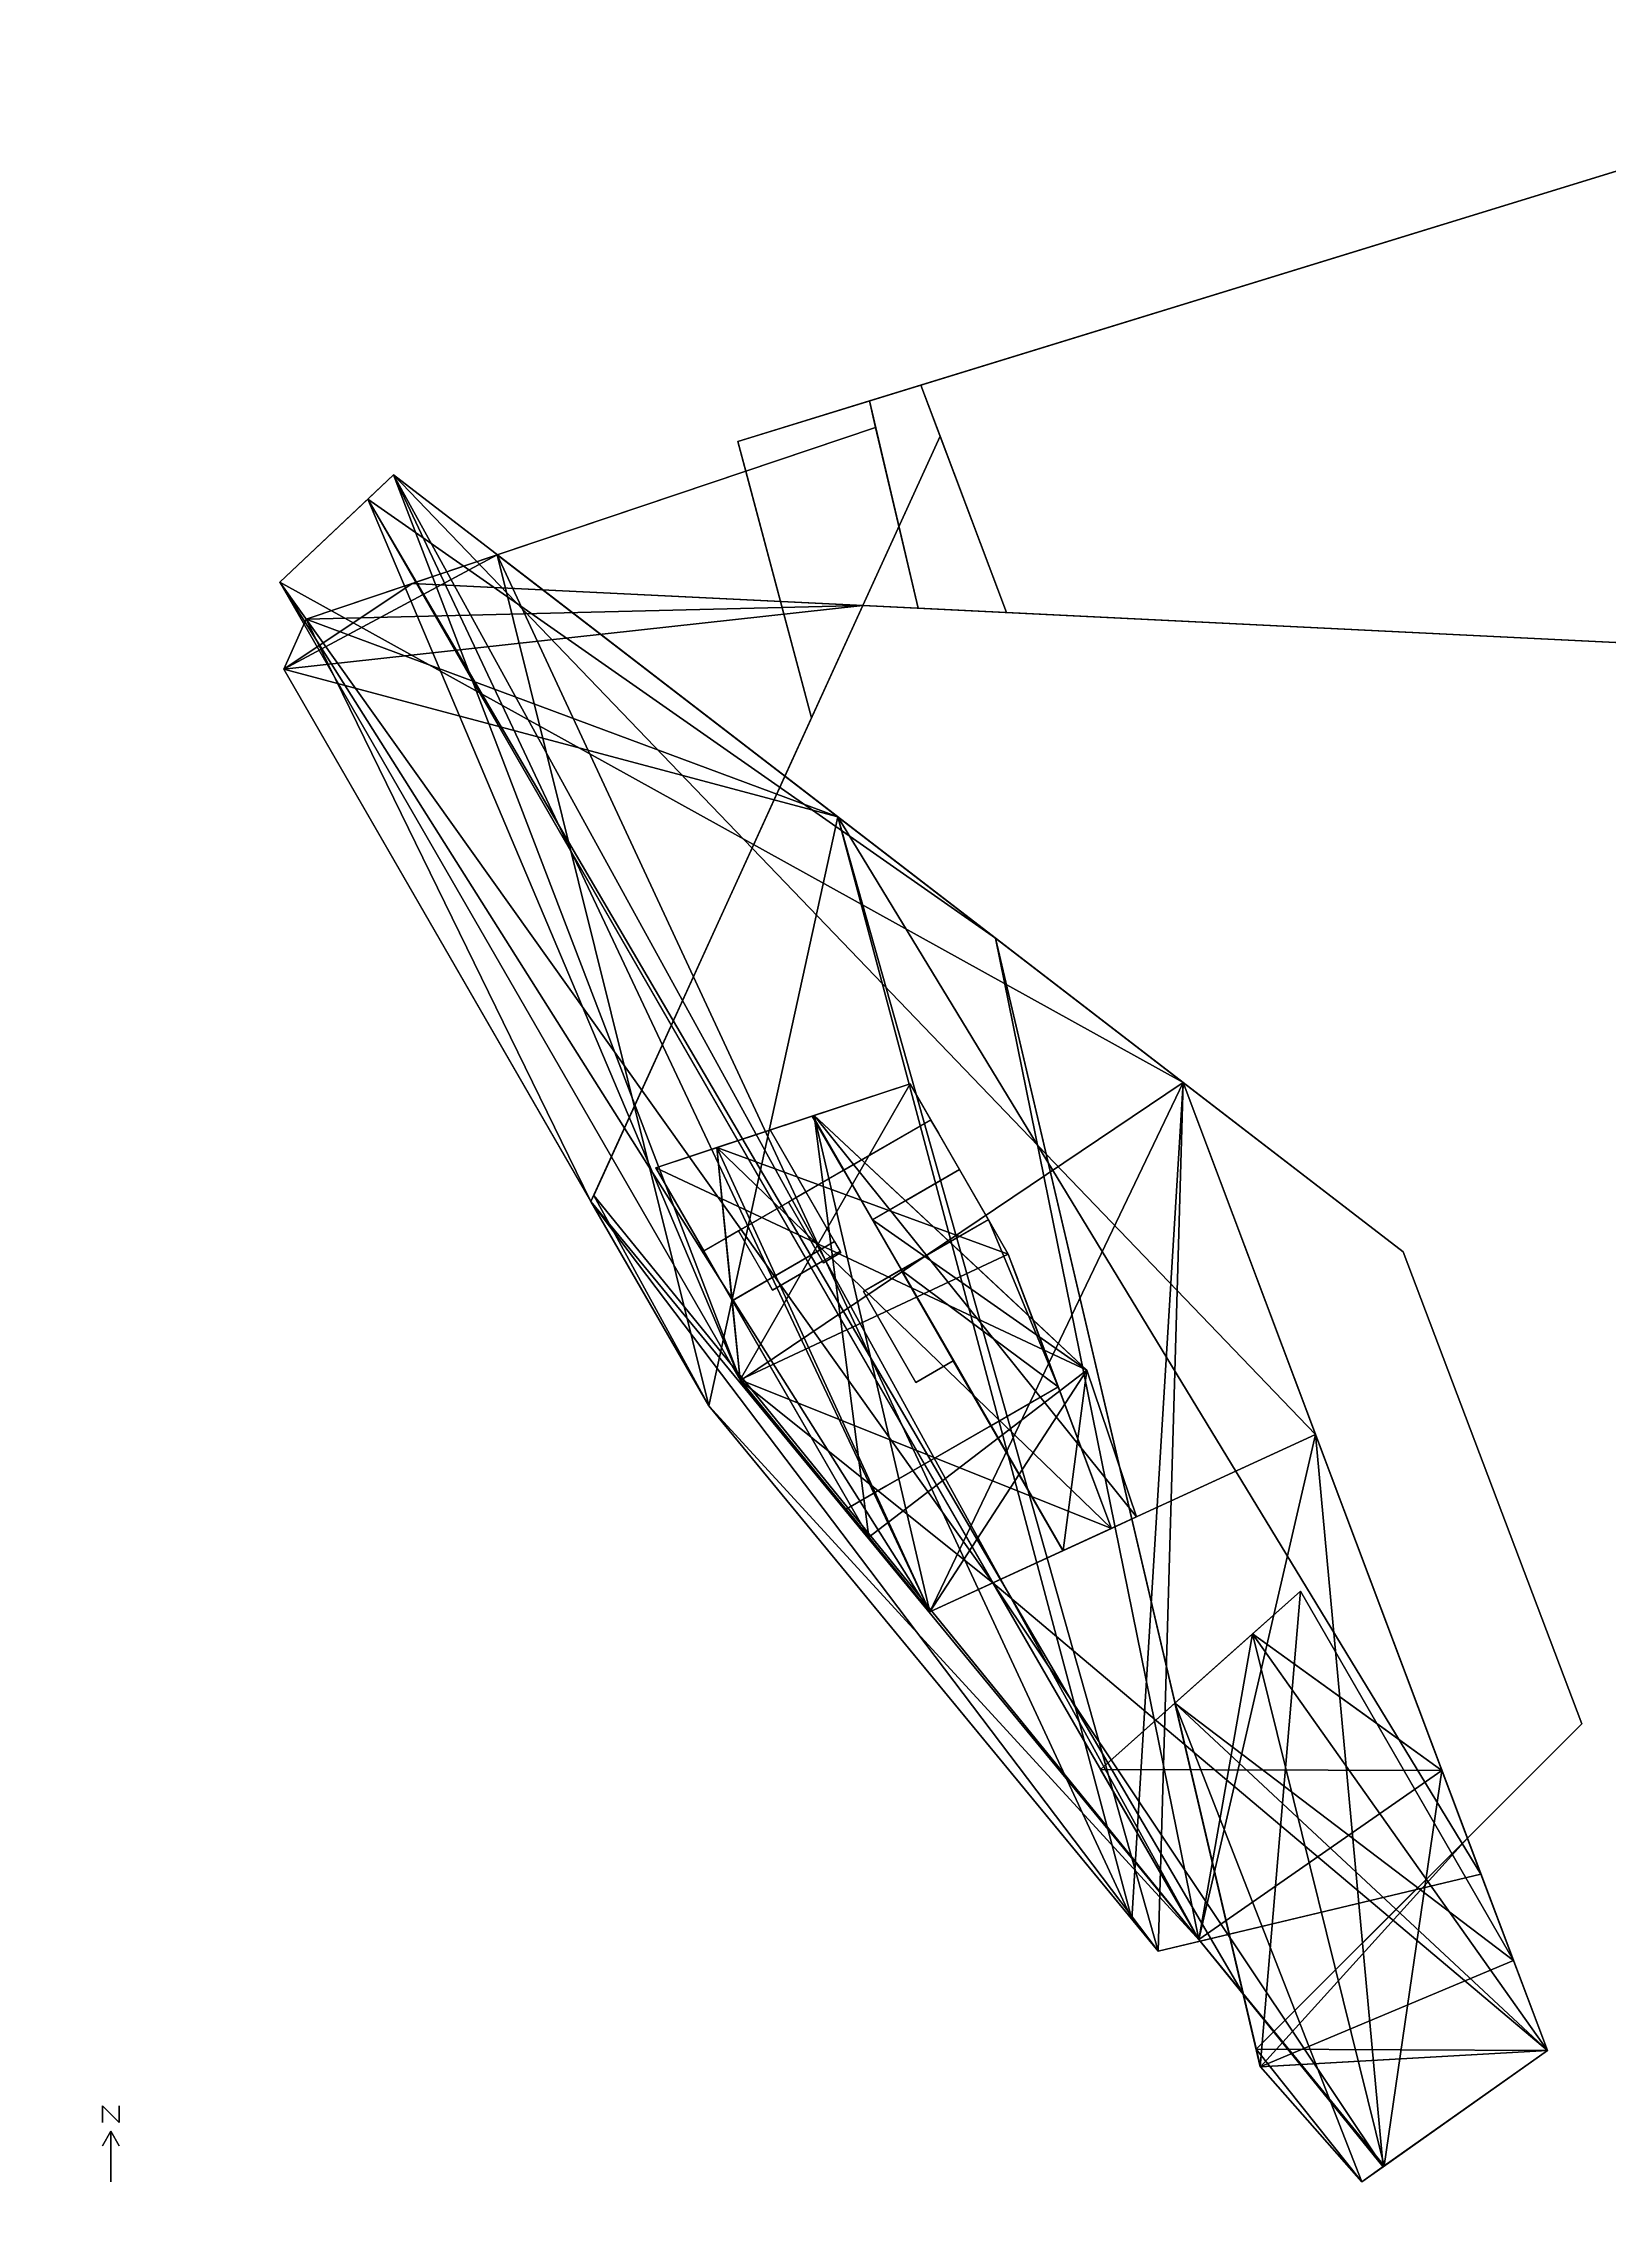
# Model space of a CAD drawing. Header units: metres. Extents: x -44 to 115, y -57 to 71.
# Drawn here: x -44.2 to 48.4, y -56.5 to 71 of the extents above; entities that cross this region are included whole.
import ezdxf

# ---------------------------------------------------------------- set-up
doc = ezdxf.new("R2010")
doc.units = ezdxf.units.M

msp = doc.modelspace()

# ---------------------------------------------------------------- linework, layer by layer
at = {"layer": '1', "color": 3}
for points in [[(-40.67107, -50.89264, 0.1), (-40.67107, -50.89264), (-40.67107, -51.89264), (-40.67107, -51.89264, 0.1)], [(-40.67107, -50.89264, 0.1), (-40.67107, -50.89264), (-39.67107, -51.89264), (-39.67107, -51.89264, 0.1)], [(-39.67107, -50.89264, 0.1), (-39.67107, -50.89264), (-39.67107, -51.89264), (-39.67107, -51.89264, 0.1)], [(-40.17107, -52.39264, 0.1), (-40.17107, -52.39264), (-40.67107, -53.25867), (-40.67107, -53.25867, 0.1)], [(-40.17107, -52.39264, 0.1), (-40.17107, -52.39264), (-40.17107, -55.39264), (-40.17107, -55.39264, 0.1)], [(-40.17107, -52.39264, 0.1), (-40.17107, -52.39264), (-39.67107, -53.25867), (-39.67107, -53.25867, 0.1)]]:
    msp.add_3dface(points, dxfattribs=at)
at = {"layer": 'Building Shading', "color": 195}
for points in [[(73.42321, 71.01144, 4.5), (73.42321, 71.01144), (-3.10577, 47.47261), (-3.10577, 47.47261, 4.5)], [(-3.10577, 47.47261, 4.5), (-3.10577, 47.47261), (73.42321, 71.01144), (73.42321, 71.01144, 4.5)], [(73.42321, 71.01144), (95.16968, 33.31055), (12.77441, 37.35193), (7.715, 50.80087)], [(7.715, 50.80087), (12.77441, 37.35193), (95.16968, 33.31055), (73.42321, 71.01144)], [(4.67021, 49.86435, 4.5), (7.54696, 37.60833, 4.5), (69.62739, 34.56337, 4.5), (55.73752, 65.57166, 4.5)], [(55.73752, 65.57166, 4.5), (69.62739, 34.56337, 4.5), (7.54696, 37.60833, 4.5), (4.67021, 49.86435, 4.5)], [(7.715, 50.80087), (8.84983, 47.78424), (1.25178, 31.13211), (-3.10577, 47.47261)], [(-3.10577, 47.47261), (1.25178, 31.13211), (8.84983, 47.78424), (7.715, 50.80087)], [(-3.10577, 47.47261, 4.5), (-2.63533, 45.70849, 4.5), (5.03967, 48.29029, 4.5), (4.67021, 49.86435, 4.5)], [(4.67021, 49.86435, 4.5), (5.03967, 48.29029, 4.5), (-2.63533, 45.70849, 4.5), (-3.10577, 47.47261, 4.5)], [(5.03967, 48.29029, 4.5), (-22.35498, 39.07498, 4.5), (7.54696, 37.60833, 4.5)], [(7.54696, 37.60833, 4.5), (-22.35498, 39.07498, 4.5), (5.03967, 48.29029, 4.5)], [(-3.10577, 47.47261, 4.5), (-3.10577, 47.47261), (-2.63533, 45.70849), (-2.63533, 45.70849, 4.5)], [(-2.63533, 45.70849, 4.5), (-2.63533, 45.70849), (-3.10577, 47.47261), (-3.10577, 47.47261, 4.5)], [(8.84983, 47.78424), (12.77441, 37.35193), (4.27987, 37.76858)], [(4.27987, 37.76858), (12.77441, 37.35193), (8.84983, 47.78424)], [(23.2209, 9.58305, 4.5), (-30.17107, 39.16147, 4.5), (-23.4703, 45.49339, 4.5)], [(-23.4703, 45.49339, 4.5), (-30.17107, 39.16147, 4.5), (-2.95102, -8.02877, 4.5)], [(-23.4703, 45.49339, 9), (-23.4703, 45.49339, 4.5), (-30.17107, 39.16147, 4.5), (-30.17107, 39.16147, 9)], [(-30.17107, 39.16147, 9), (-30.17107, 39.16147, 4.5), (-23.4703, 45.49339, 4.5), (-23.4703, 45.49339, 9)], [(-2.63533, 45.70849, 4.5), (-2.63533, 45.70849), (-28.62567, 36.96558), (-28.62567, 36.96558, 4.5)], [(-28.62567, 36.96558, 4.5), (-28.62567, 36.96558), (-2.63533, 45.70849), (-2.63533, 45.70849, 4.5)], [(24.13496, -41.07391, 9), (-23.4703, 45.49339, 9), (-24.977, 44.06963, 9)], [(-24.977, 44.06963, 9), (-23.4703, 45.49339, 9), (12.12135, 18.11975, 9)], [(-23.4703, 45.49339, 4.5), (-2.95102, -8.02877, 4.5), (8.25023, -21.69534, 4.5)], [(-23.4703, 45.49339, 4.5), (8.25023, -21.69534, 4.5), (31.04778, -11.22236, 4.5)], [(-23.4703, 45.49339, 4.5), (31.04778, -11.22236, 4.5), (23.2209, 9.58305, 4.5)], [(24.13496, -41.07391, 9), (12.12135, 18.11975, 9), (-23.4703, 45.49339, 9)], [(36.23039, -0.42259, 9), (36.23039, -0.42259, 4.5), (-23.4703, 45.49339, 4.5), (-23.4703, 45.49339, 9)], [(-23.4703, 45.49339, 9), (-23.4703, 45.49339, 4.5), (36.23039, -0.42259, 4.5), (36.23039, -0.42259, 9)], [(-2.63533, 45.70849), (1.25178, 31.13211), (-0.31964, 27.68815), (-17.32499, 40.76702)], [(-17.32499, 40.76702), (-0.31964, 27.68815), (1.25178, 31.13211), (-2.63533, 45.70849)], [(-2.95102, -8.02877, 9), (-24.977, 44.06963, 9), (-30.17107, 39.16147, 9)], [(-30.17107, 39.16147, 9), (-24.977, 44.06963, 9), (11.97116, -19.98598, 9)], [(-2.95102, -8.02877, 9), (11.97116, -19.98598, 9), (-24.977, 44.06963, 9)], [(-24.977, 44.06963, 9), (12.12135, 18.11975, 9), (26.77872, -44.32602, 9)], [(-24.977, 44.06963, 9), (26.77872, -44.32602, 9), (24.13496, -41.07391, 9)], [(-17.32499, 40.76702), (-28.62567, 36.96558), (-29.95246, 34.01049)], [(-17.32499, 40.76702), (-29.95246, 34.01049), (-4.82175, -9.5331)], [(2.8126, 25.27913), (-28.62567, 36.96558), (-17.32499, 40.76702)], [(-17.32499, 40.76702), (-4.82175, -9.5331), (20.18611, -39.87023)], [(-17.32499, 40.76702), (20.18611, -39.87023), (2.8126, 25.27913)], [(23.2209, 9.58305, 4.5), (-2.95102, -8.02877, 4.5), (-30.17107, 39.16147, 4.5)], [(-30.17107, 39.16147, 9), (11.97116, -19.98598, 9), (8.25023, -21.69534, 9)], [(-30.17107, 39.16147, 9), (8.25023, -21.69534, 9), (-2.95102, -8.02877, 9)], [(-30.17107, 39.16147, 9), (-30.17107, 39.16147, 4.5), (-2.95102, -8.02877, 4.5), (-2.95102, -8.02877, 9)], [(-2.95102, -8.02877, 9), (-2.95102, -8.02877, 4.5), (-30.17107, 39.16147, 4.5), (-30.17107, 39.16147, 9)], [(-29.95246, 34.01049, 4.5), (4.27987, 37.76858, 4.5), (-22.35498, 39.07498, 4.5)], [(-29.95246, 34.01049, 4.5), (-22.35498, 39.07498, 4.5), (-28.62567, 36.96558, 4.5)], [(-28.62567, 36.96558, 4.5), (-22.35498, 39.07498, 4.5), (4.27987, 37.76858, 4.5)], [(-29.95246, 34.01049, 4.5), (-11.79221, 2.54451, 4.5), (4.27987, 37.76858, 4.5)], [(-28.62567, 36.96558, 4.5), (4.27987, 37.76858, 4.5), (-11.79221, 2.54451, 4.5)], [(-0.31964, 27.68815, 4.5), (-0.31964, 27.68815), (4.27987, 37.76858), (4.27987, 37.76858, 4.5)], [(4.27987, 37.76858, 4.5), (4.27987, 37.76858), (-0.31964, 27.68815), (-0.31964, 27.68815, 4.5)], [(4.27987, 37.76858, 4.5), (4.27987, 37.76858), (69.62739, 34.56337), (69.62739, 34.56337, 4.5)], [(69.62739, 34.56337, 4.5), (69.62739, 34.56337), (4.27987, 37.76858), (4.27987, 37.76858, 4.5)], [(2.8126, 25.27913), (-29.95246, 34.01049), (-28.62567, 36.96558)], [(-28.62567, 36.96558, 4.5), (-11.79221, 2.54451, 4.5), (-29.95246, 34.01049, 4.5)], [(-28.62567, 36.96558, 4.5), (-28.62567, 36.96558), (-29.95246, 34.01049), (-29.95246, 34.01049, 4.5)], [(-29.95246, 34.01049, 4.5), (-29.95246, 34.01049), (-28.62567, 36.96558), (-28.62567, 36.96558, 4.5)], [(2.8126, 25.27913), (-4.82175, -9.5331), (-29.95246, 34.01049)], [(-29.95246, 34.01049, 4.5), (-29.95246, 34.01049), (-4.82175, -9.5331), (-4.82175, -9.5331, 4.5)], [(-4.82175, -9.5331, 4.5), (-4.82175, -9.5331), (-29.95246, 34.01049), (-29.95246, 34.01049, 4.5)], [(-11.62388, 2.91342, 4.5), (26.77872, -44.32602, 4.5), (12.12135, 18.11975, 4.5), (-0.31964, 27.68815, 4.5)], [(-0.31964, 27.68815, 4.5), (12.12135, 18.11975, 4.5), (26.77872, -44.32602, 4.5), (-11.62388, 2.91342, 4.5)], [(36.23039, -0.42259, 4.5), (36.23039, -0.42259), (-0.31964, 27.68815), (-0.31964, 27.68815, 4.5)], [(-0.31964, 27.68815, 4.5), (-0.31964, 27.68815), (36.23039, -0.42259), (36.23039, -0.42259, 4.5)], [(2.8126, 25.27913), (20.18611, -39.87023), (-4.82175, -9.5331)], [(23.2209, 9.58305), (20.18611, -39.87023), (2.8126, 25.27913)], [(2.8126, 25.27913), (20.18611, -39.87023), (21.74765, -41.76455)], [(2.8126, 25.27913), (21.74765, -41.76455), (40.82236, -37.20517)], [(2.8126, 25.27913), (40.82236, -37.20517), (23.2209, 9.58305)], [(12.12135, 18.11975, 4.5), (27.53327, -47.54069, 4.5), (46.79108, -28.32035, 4.5), (36.23039, -0.42259, 4.5)], [(36.23039, -0.42259, 4.5), (46.79108, -28.32035, 4.5), (27.53327, -47.54069, 4.5), (12.12135, 18.11975, 4.5)], [(24.13496, -41.07391, 9), (26.77872, -44.32602, 9), (12.12135, 18.11975, 9)], [(12.12135, 18.11975, 9), (27.53327, -47.54069, 9), (46.79108, -28.32035, 9), (36.23039, -0.42259, 9)], [(36.23039, -0.42259, 9), (46.79108, -28.32035, 9), (27.53327, -47.54069, 9), (12.12135, 18.11975, 9)], [(7.07394, 9.50657, 31.44), (7.07394, 9.50657, 9), (-7.95793, 4.54476, 9), (-7.95793, 4.54476, 31.44)], [(-7.95793, 4.54476, 31.44), (-7.95793, 4.54476, 9), (7.07394, 9.50657, 9), (7.07394, 9.50657, 31.44)], [(7.07394, 9.50657, 57.62), (7.07394, 9.50657, 35.18), (-7.95793, 4.54476, 35.18), (-7.95793, 4.54476, 57.62)], [(-7.95793, 4.54476, 57.62), (-7.95793, 4.54476, 35.18), (7.07394, 9.50657, 35.18), (7.07394, 9.50657, 57.62)], [(-2.97786, -7.99745, 31.44), (7.07394, 9.50657, 31.44), (-4.35404, 5.73436, 31.44)], [(-4.35404, 5.73436, 31.44), (7.07394, 9.50657, 31.44), (12.87969, -0.55744, 31.44)], [(-2.97786, -7.99745, 57.62), (7.07394, 9.50657, 57.62), (-4.35404, 5.73436, 57.62)], [(-4.35404, 5.73436, 57.62), (7.07394, 9.50657, 57.62), (12.87969, -0.55744, 57.62)], [(-2.97786, -7.99745, 31.44), (12.87969, -0.55744, 31.44), (7.07394, 9.50657, 31.44)], [(-2.97786, -7.99745, 57.62), (12.87969, -0.55744, 57.62), (7.07394, 9.50657, 57.62)], [(23.2209, 9.58305, 4.5), (8.25023, -21.69534, 4.5), (-2.95102, -8.02877, 4.5)], [(12.87969, -0.55744, 9), (14.34246, -4.44565, 9), (1.41333, 7.63808, 9), (7.07394, 9.50657, 9)], [(7.07394, 9.50657, 9), (1.41333, 7.63808, 9), (14.34246, -4.44565, 9), (12.87969, -0.55744, 9)], [(12.87969, -0.55744, 35.18), (14.34246, -4.44565, 35.18), (1.41333, 7.63808, 35.18), (7.07394, 9.50657, 35.18)], [(7.07394, 9.50657, 35.18), (1.41333, 7.63808, 35.18), (14.34246, -4.44565, 35.18), (12.87969, -0.55744, 35.18)], [(12.87969, -0.55744, 31.44), (12.87969, -0.55744, 9), (7.07394, 9.50657, 9), (7.07394, 9.50657, 31.44)], [(7.07394, 9.50657, 31.44), (7.07394, 9.50657, 9), (12.87969, -0.55744, 9), (12.87969, -0.55744, 31.44)], [(12.87969, -0.55744, 57.62), (12.87969, -0.55744, 35.18), (7.07394, 9.50657, 35.18), (7.07394, 9.50657, 57.62)], [(7.07394, 9.50657, 57.62), (7.07394, 9.50657, 35.18), (12.87969, -0.55744, 35.18), (12.87969, -0.55744, 57.62)], [(23.2209, 9.58305, 4.5), (31.04778, -11.22236, 4.5), (8.25023, -21.69534, 4.5)], [(23.2209, 9.58305), (21.74765, -41.76455), (20.18611, -39.87023)], [(23.2209, 9.58305), (40.82236, -37.20517), (21.74765, -41.76455)], [(36.23039, -0.42259), (46.79108, -28.32035), (40.02162, -35.07664), (23.2209, 9.58305)], [(23.2209, 9.58305), (40.02162, -35.07664), (46.79108, -28.32035), (36.23039, -0.42259)], [(36.23039, -0.42259, 4.5), (46.79108, -28.32035, 4.5), (40.02162, -35.07664, 4.5), (23.2209, 9.58305, 4.5)], [(23.2209, 9.58305, 4.5), (40.02162, -35.07664, 4.5), (46.79108, -28.32035, 4.5), (36.23039, -0.42259, 4.5)], [(17.52935, -7.42416, 9), (-7.95793, 4.54476, 9), (1.41333, 7.63808, 9)], [(1.41333, 7.63808, 9), (-7.95793, 4.54476, 9), (4.63572, -17.28576, 9)], [(17.52935, -7.42416, 35.18), (-7.95793, 4.54476, 35.18), (1.41333, 7.63808, 35.18)], [(1.41333, 7.63808, 35.18), (-7.95793, 4.54476, 35.18), (4.63572, -17.28576, 35.18)], [(1.41333, 7.63808, 9), (4.63572, -17.28576, 9), (8.25023, -21.69534, 9)], [(1.41333, 7.63808, 9), (8.25023, -21.69534, 9), (20.45468, -16.08812, 9)], [(1.41333, 7.63808, 9), (20.45468, -16.08812, 9), (17.52935, -7.42416, 9)], [(1.41333, 7.63808, 35.18), (4.63572, -17.28576, 35.18), (8.25023, -21.69534, 35.18)], [(1.41333, 7.63808, 35.18), (8.25023, -21.69534, 35.18), (20.45468, -16.08812, 35.18)], [(1.41333, 7.63808, 35.18), (20.45468, -16.08812, 35.18), (17.52935, -7.42416, 35.18)], [(-7.95793, 4.54476, 31.44), (-3.45203, -3.26601, 31.44), (-4.35404, 5.73436, 31.44)], [(-4.35404, 5.73436, 31.44), (-3.45203, -3.26601, 31.44), (-7.95793, 4.54476, 31.44)], [(-7.95793, 4.54476, 57.62), (-3.45203, -3.26601, 57.62), (-4.35404, 5.73436, 57.62)], [(-4.35404, 5.73436, 57.62), (-3.45203, -3.26601, 57.62), (-7.95793, 4.54476, 57.62)], [(-4.35404, 5.73436, 31.44), (12.87969, -0.55744, 31.44), (18.97769, -16.7667, 31.44)], [(-4.35404, 5.73436, 31.44), (18.97769, -16.7667, 31.44), (8.25023, -21.69534, 31.44)], [(-4.35404, 5.73436, 31.44), (8.25023, -21.69534, 31.44), (-2.97786, -7.99745, 31.44)], [(-4.35404, 5.73436, 57.62), (12.87969, -0.55744, 57.62), (18.97769, -16.7667, 57.62)], [(-4.35404, 5.73436, 57.62), (18.97769, -16.7667, 57.62), (8.25023, -21.69534, 57.62)], [(-4.35404, 5.73436, 57.62), (8.25023, -21.69534, 57.62), (-2.97786, -7.99745, 57.62)], [(17.52935, -7.42416, 9), (4.63572, -17.28576, 9), (-7.95793, 4.54476, 9)], [(-7.95793, 4.54476, 31.44), (-7.95793, 4.54476, 9), (-3.45203, -3.26601, 9), (-3.45203, -3.26601, 31.44)], [(-3.45203, -3.26601, 31.44), (-3.45203, -3.26601, 9), (-7.95793, 4.54476, 9), (-7.95793, 4.54476, 31.44)], [(17.52935, -7.42416, 35.18), (4.63572, -17.28576, 35.18), (-7.95793, 4.54476, 35.18)], [(-7.95793, 4.54476, 57.62), (-7.95793, 4.54476, 35.18), (-3.45203, -3.26601, 35.18), (-3.45203, -3.26601, 57.62)], [(-3.45203, -3.26601, 57.62), (-3.45203, -3.26601, 35.18), (-7.95793, 4.54476, 35.18), (-7.95793, 4.54476, 57.62)], [(-4.82175, -9.5331, 4.5), (-11.62388, 2.91342, 4.5), (-11.79221, 2.54451, 4.5)], [(-11.79221, 2.54451, 4.5), (-11.62388, 2.91342, 4.5), (24.21664, -41.17439, 4.5)], [(-4.82175, -9.5331, 4.5), (24.21664, -41.17439, 4.5), (-11.62388, 2.91342, 4.5)], [(-11.79221, 2.54451, 4.5), (24.21664, -41.17439, 4.5), (21.74765, -41.76455, 4.5)], [(-11.79221, 2.54451, 4.5), (21.74765, -41.76455, 4.5), (-4.82175, -9.5331, 4.5)], [(-2.97786, -7.99745, 31.44), (18.97769, -16.7667, 31.44), (12.87969, -0.55744, 31.44)], [(-2.97786, -7.99745, 57.62), (18.97769, -16.7667, 57.62), (12.87969, -0.55744, 57.62)], [(14.34246, -4.44565, 31.44), (14.34246, -4.44565, 9), (12.87969, -0.55744, 9), (12.87969, -0.55744, 31.44)], [(12.87969, -0.55744, 31.44), (12.87969, -0.55744, 9), (14.34246, -4.44565, 9), (14.34246, -4.44565, 31.44)], [(14.34246, -4.44565, 57.62), (14.34246, -4.44565, 35.18), (12.87969, -0.55744, 35.18), (12.87969, -0.55744, 57.62)], [(12.87969, -0.55744, 57.62), (12.87969, -0.55744, 35.18), (14.34246, -4.44565, 35.18), (14.34246, -4.44565, 57.62)], [(46.79108, -28.32035, 4.5), (46.79108, -28.32035), (36.23039, -0.42259), (36.23039, -0.42259, 4.5)], [(36.23039, -0.42259, 4.5), (36.23039, -0.42259), (46.79108, -28.32035), (46.79108, -28.32035, 4.5)], [(46.79108, -28.32035, 9), (46.79108, -28.32035, 4.5), (36.23039, -0.42259, 4.5), (36.23039, -0.42259, 9)], [(36.23039, -0.42259, 9), (36.23039, -0.42259, 4.5), (46.79108, -28.32035, 4.5), (46.79108, -28.32035, 9)], [(-3.45203, -3.26601, 9), (4.63572, -17.28576, 9), (-2.97786, -7.99745, 9)], [(-2.97786, -7.99745, 9), (4.63572, -17.28576, 9), (-3.45203, -3.26601, 9)], [(-3.45203, -3.26601, 31.44), (-3.45203, -3.26601, 9), (-2.97786, -7.99745, 9), (-2.97786, -7.99745, 31.44)], [(-2.97786, -7.99745, 31.44), (-2.97786, -7.99745, 9), (-3.45203, -3.26601, 9), (-3.45203, -3.26601, 31.44)], [(-3.45203, -3.26601, 35.18), (4.63572, -17.28576, 35.18), (-2.97786, -7.99745, 35.18)], [(-2.97786, -7.99745, 35.18), (4.63572, -17.28576, 35.18), (-3.45203, -3.26601, 35.18)], [(-3.45203, -3.26601, 57.62), (-3.45203, -3.26601, 35.18), (-2.97786, -7.99745, 35.18), (-2.97786, -7.99745, 57.62)], [(-2.97786, -7.99745, 57.62), (-2.97786, -7.99745, 35.18), (-3.45203, -3.26601, 35.18), (-3.45203, -3.26601, 57.62)], [(17.52935, -7.42416, 31.44), (17.52935, -7.42416, 9), (14.34246, -4.44565, 9), (14.34246, -4.44565, 31.44)], [(14.34246, -4.44565, 31.44), (14.34246, -4.44565, 9), (17.52935, -7.42416, 9), (17.52935, -7.42416, 31.44)], [(14.34246, -4.44565, 31.44), (18.97769, -16.7667, 31.44), (20.45468, -16.08812, 31.44), (17.52935, -7.42416, 31.44)], [(17.52935, -7.42416, 31.44), (20.45468, -16.08812, 31.44), (18.97769, -16.7667, 31.44), (14.34246, -4.44565, 31.44)], [(17.52935, -7.42416, 57.62), (17.52935, -7.42416, 35.18), (14.34246, -4.44565, 35.18), (14.34246, -4.44565, 57.62)], [(14.34246, -4.44565, 57.62), (14.34246, -4.44565, 35.18), (17.52935, -7.42416, 35.18), (17.52935, -7.42416, 57.62)], [(14.34246, -4.44565, 57.62), (18.97769, -16.7667, 57.62), (20.45468, -16.08812, 57.62), (17.52935, -7.42416, 57.62)], [(17.52935, -7.42416, 57.62), (20.45468, -16.08812, 57.62), (18.97769, -16.7667, 57.62), (14.34246, -4.44565, 57.62)], [(17.52935, -7.42416, 9), (8.25023, -21.69534, 9), (4.63572, -17.28576, 9)], [(17.52935, -7.42416, 35.18), (8.25023, -21.69534, 35.18), (4.63572, -17.28576, 35.18)], [(17.52935, -7.42416, 9), (20.45468, -16.08812, 9), (8.25023, -21.69534, 9)], [(17.52935, -7.42416, 35.18), (20.45468, -16.08812, 35.18), (8.25023, -21.69534, 35.18)], [(20.45468, -16.08812, 31.44), (20.45468, -16.08812, 9), (17.52935, -7.42416, 9), (17.52935, -7.42416, 31.44)], [(17.52935, -7.42416, 31.44), (17.52935, -7.42416, 9), (20.45468, -16.08812, 9), (20.45468, -16.08812, 31.44)], [(20.45468, -16.08812, 57.62), (20.45468, -16.08812, 35.18), (17.52935, -7.42416, 35.18), (17.52935, -7.42416, 57.62)], [(17.52935, -7.42416, 57.62), (17.52935, -7.42416, 35.18), (20.45468, -16.08812, 35.18), (20.45468, -16.08812, 57.62)], [(-2.97786, -7.99745, 31.44), (-2.97786, -7.99745, 9), (8.25023, -21.69534, 9), (8.25023, -21.69534, 31.44)], [(8.25023, -21.69534, 31.44), (8.25023, -21.69534, 9), (-2.97786, -7.99745, 9), (-2.97786, -7.99745, 31.44)], [(-2.97786, -7.99745, 31.44), (8.25023, -21.69534, 31.44), (18.97769, -16.7667, 31.44)], [(-2.97786, -7.99745, 57.62), (-2.97786, -7.99745, 35.18), (8.25023, -21.69534, 35.18), (8.25023, -21.69534, 57.62)], [(8.25023, -21.69534, 57.62), (8.25023, -21.69534, 35.18), (-2.97786, -7.99745, 35.18), (-2.97786, -7.99745, 57.62)], [(-2.97786, -7.99745, 57.62), (8.25023, -21.69534, 57.62), (18.97769, -16.7667, 57.62)], [(-2.95102, -8.02877, 9), (8.25023, -21.69534, 9), (11.97116, -19.98598, 9)], [(-2.95102, -8.02877, 9), (-2.95102, -8.02877, 4.5), (8.25023, -21.69534, 4.5), (8.25023, -21.69534, 9)], [(8.25023, -21.69534, 9), (8.25023, -21.69534, 4.5), (-2.95102, -8.02877, 4.5), (-2.95102, -8.02877, 9)], [(-4.82175, -9.5331, 4.5), (21.74765, -41.76455, 4.5), (24.21664, -41.17439, 4.5)], [(-4.82175, -9.5331, 4.5), (-4.82175, -9.5331), (21.74765, -41.76455), (21.74765, -41.76455, 4.5)], [(21.74765, -41.76455, 4.5), (21.74765, -41.76455), (-4.82175, -9.5331), (-4.82175, -9.5331, 4.5)], [(31.04778, -11.22236, 4.5), (24.13496, -41.07391, 4.5), (11.97116, -19.98598, 4.5)], [(11.97116, -19.98598, 4.5), (44.74428, -47.63043, 4.5), (31.04778, -11.22236, 4.5)], [(31.04778, -11.22236, 4.5), (35.04428, -54.49358, 4.5), (24.13496, -41.07391, 4.5)], [(31.04778, -11.22236, 4.5), (44.74428, -47.63043, 4.5), (35.04428, -54.49358, 4.5)], [(8.25023, -21.69534, 31.44), (8.25023, -21.69534, 9), (20.45468, -16.08812, 9), (20.45468, -16.08812, 31.44)], [(20.45468, -16.08812, 31.44), (20.45468, -16.08812, 9), (8.25023, -21.69534, 9), (8.25023, -21.69534, 31.44)], [(8.25023, -21.69534, 57.62), (8.25023, -21.69534, 35.18), (20.45468, -16.08812, 35.18), (20.45468, -16.08812, 57.62)], [(20.45468, -16.08812, 57.62), (20.45468, -16.08812, 35.18), (8.25023, -21.69534, 35.18), (8.25023, -21.69534, 57.62)], [(8.25023, -21.69534, 9), (8.25023, -21.69534, 4.5), (11.97116, -19.98598, 4.5), (11.97116, -19.98598, 9)], [(11.97116, -19.98598, 9), (11.97116, -19.98598, 4.5), (8.25023, -21.69534, 4.5), (8.25023, -21.69534, 9)], [(11.97116, -19.98598, 4.5), (24.13496, -41.07391, 4.5), (35.04428, -54.49358, 4.5)], [(11.97116, -19.98598, 4.5), (35.04428, -54.49358, 4.5), (44.74428, -47.63043, 4.5)], [(11.97116, -19.98598, 9), (11.97116, -19.98598, 4.5), (24.13496, -41.07391, 4.5), (24.13496, -41.07391, 9)], [(24.13496, -41.07391, 9), (24.13496, -41.07391, 4.5), (11.97116, -19.98598, 4.5), (11.97116, -19.98598, 9)], [(30.15188, -20.48427, 57.62), (30.15188, -20.48427, 9), (18.33109, -31.01251, 9), (18.33109, -31.01251, 57.62)], [(18.33109, -31.01251, 57.62), (18.33109, -31.01251, 9), (30.15188, -20.48427, 9), (30.15188, -20.48427, 57.62)], [(27.77786, -48.58304, 57.62), (30.15188, -20.48427, 57.62), (22.73318, -27.09177, 57.62)], [(22.73318, -27.09177, 57.62), (30.15188, -20.48427, 57.62), (42.7445, -42.31499, 57.62)], [(30.15188, -20.48427, 9), (34.65757, -28.29539, 9), (27.3176, -23.00863, 9)], [(27.3176, -23.00863, 9), (34.65757, -28.29539, 9), (30.15188, -20.48427, 9)], [(27.77786, -48.58304, 57.62), (42.7445, -42.31499, 57.62), (30.15188, -20.48427, 57.62)], [(34.65757, -28.29539, 57.62), (34.65757, -28.29539, 9), (30.15188, -20.48427, 9), (30.15188, -20.48427, 57.62)], [(30.15188, -20.48427, 57.62), (30.15188, -20.48427, 9), (34.65757, -28.29539, 9), (34.65757, -28.29539, 57.62)], [(38.5158, -31.07436, 9), (18.33109, -31.01251, 9), (27.3176, -23.00863, 9)], [(27.3176, -23.00863, 9), (18.33109, -31.01251, 9), (24.13631, -41.07663, 9)], [(27.3176, -23.00863, 9), (24.13631, -41.07663, 9), (35.10061, -54.45371, 9)], [(27.3176, -23.00863, 9), (35.10061, -54.45371, 9), (44.74414, -47.63038, 9)], [(27.3176, -23.00863, 9), (44.74414, -47.63038, 9), (38.5158, -31.07436, 9)], [(24.13631, -41.07663, 57.62), (26.77017, -44.29008, 57.62), (22.73318, -27.09177, 57.62), (18.33109, -31.01251, 57.62)], [(18.33109, -31.01251, 57.62), (22.73318, -27.09177, 57.62), (26.77017, -44.29008, 57.62), (24.13631, -41.07663, 57.62)], [(22.73318, -27.09177, 57.62), (42.7445, -42.31499, 57.62), (44.74414, -47.63038, 57.62)], [(22.73318, -27.09177, 57.62), (44.74414, -47.63038, 57.62), (33.77361, -55.39264, 57.62)], [(22.73318, -27.09177, 57.62), (33.77361, -55.39264, 57.62), (27.77786, -48.58304, 57.62)], [(34.65757, -28.29539, 57.62), (42.7445, -42.31499, 57.62), (38.5158, -31.07436, 57.62)], [(38.5158, -31.07436, 57.62), (42.7445, -42.31499, 57.62), (34.65757, -28.29539, 57.62)], [(38.5158, -31.07436, 57.62), (38.5158, -31.07436, 9), (34.65757, -28.29539, 9), (34.65757, -28.29539, 57.62)], [(34.65757, -28.29539, 57.62), (34.65757, -28.29539, 9), (38.5158, -31.07436, 9), (38.5158, -31.07436, 57.62)], [(40.02162, -35.07664, 4.5), (40.02162, -35.07664), (46.79108, -28.32035), (46.79108, -28.32035, 4.5)], [(46.79108, -28.32035, 4.5), (46.79108, -28.32035), (40.02162, -35.07664), (40.02162, -35.07664, 4.5)], [(40.02162, -35.07664, 9), (40.02162, -35.07664, 4.5), (46.79108, -28.32035, 4.5), (46.79108, -28.32035, 9)], [(46.79108, -28.32035, 9), (46.79108, -28.32035, 4.5), (40.02162, -35.07664, 4.5), (40.02162, -35.07664, 9)], [(38.5158, -31.07436, 9), (24.13631, -41.07663, 9), (18.33109, -31.01251, 9)], [(18.33109, -31.01251, 57.62), (18.33109, -31.01251, 9), (24.13631, -41.07663, 9), (24.13631, -41.07663, 57.62)], [(24.13631, -41.07663, 57.62), (24.13631, -41.07663, 9), (18.33109, -31.01251, 9), (18.33109, -31.01251, 57.62)], [(38.5158, -31.07436, 9), (35.10061, -54.45371, 9), (24.13631, -41.07663, 9)], [(38.5158, -31.07436, 9), (44.74414, -47.63038, 9), (35.10061, -54.45371, 9)], [(44.74414, -47.63038, 57.62), (44.74414, -47.63038, 9), (38.5158, -31.07436, 9), (38.5158, -31.07436, 57.62)], [(38.5158, -31.07436, 57.62), (38.5158, -31.07436, 9), (44.74414, -47.63038, 9), (44.74414, -47.63038, 57.62)], [(27.78227, -48.60152, 4.5), (40.02162, -35.07664, 4.5), (27.53327, -47.54069, 4.5)], [(27.53327, -47.54069, 4.5), (40.02162, -35.07664, 4.5), (44.74428, -47.63043, 4.5)], [(27.78227, -48.60152, 9), (40.02162, -35.07664, 9), (27.53327, -47.54069, 9)], [(27.53327, -47.54069, 9), (40.02162, -35.07664, 9), (44.74428, -47.63043, 9)], [(27.78227, -48.60152, 4.5), (44.74428, -47.63043, 4.5), (40.02162, -35.07664, 4.5)], [(27.78227, -48.60152, 9), (44.74428, -47.63043, 9), (40.02162, -35.07664, 9)], [(44.74428, -47.63043, 4.5), (44.74428, -47.63043), (40.02162, -35.07664), (40.02162, -35.07664, 4.5)], [(40.02162, -35.07664, 4.5), (40.02162, -35.07664), (44.74428, -47.63043), (44.74428, -47.63043, 4.5)], [(44.74428, -47.63043, 9), (44.74428, -47.63043, 4.5), (40.02162, -35.07664, 4.5), (40.02162, -35.07664, 9)], [(40.02162, -35.07664, 9), (40.02162, -35.07664, 4.5), (44.74428, -47.63043, 4.5), (44.74428, -47.63043, 9)], [(40.82236, -37.20517), (44.74428, -47.63043), (35.04428, -54.49358), (24.21664, -41.17439)], [(24.21664, -41.17439), (35.04428, -54.49358), (44.74428, -47.63043), (40.82236, -37.20517)], [(21.74765, -41.76455, 4.5), (21.74765, -41.76455), (24.21664, -41.17439), (24.21664, -41.17439, 4.5)], [(24.21664, -41.17439, 4.5), (24.21664, -41.17439), (21.74765, -41.76455), (21.74765, -41.76455, 4.5)], [(24.13496, -41.07391, 9), (24.13496, -41.07391, 4.5), (26.77872, -44.32602, 4.5), (26.77872, -44.32602, 9)], [(26.77872, -44.32602, 9), (26.77872, -44.32602, 4.5), (24.13496, -41.07391, 4.5), (24.13496, -41.07391, 9)], [(24.13631, -41.07663, 57.62), (24.13631, -41.07663, 9), (26.77017, -44.29008, 9), (26.77017, -44.29008, 57.62)], [(26.77017, -44.29008, 57.62), (26.77017, -44.29008, 9), (24.13631, -41.07663, 9), (24.13631, -41.07663, 57.62)], [(24.21664, -41.17439, 4.5), (24.21664, -41.17439), (26.77872, -44.32602), (26.77872, -44.32602, 4.5)], [(26.77872, -44.32602, 4.5), (26.77872, -44.32602), (24.21664, -41.17439), (24.21664, -41.17439, 4.5)], [(27.77786, -48.58304, 57.62), (44.74414, -47.63038, 57.62), (42.7445, -42.31499, 57.62)], [(26.77017, -44.29008, 9), (35.10061, -54.45371, 9), (33.77361, -55.39264, 9), (27.77786, -48.58304, 9)], [(27.77786, -48.58304, 9), (33.77361, -55.39264, 9), (35.10061, -54.45371, 9), (26.77017, -44.29008, 9)], [(26.77017, -44.29008, 57.62), (26.77017, -44.29008, 9), (27.77786, -48.58304, 9), (27.77786, -48.58304, 57.62)], [(27.77786, -48.58304, 57.62), (27.77786, -48.58304, 9), (26.77017, -44.29008, 9), (26.77017, -44.29008, 57.62)], [(26.77872, -44.32602), (35.04428, -54.49358), (33.77361, -55.39264), (27.78227, -48.60152)], [(27.78227, -48.60152), (33.77361, -55.39264), (35.04428, -54.49358), (26.77872, -44.32602)], [(26.77872, -44.32602, 4.5), (26.77872, -44.32602), (27.78227, -48.60152), (27.78227, -48.60152, 4.5)], [(27.78227, -48.60152, 4.5), (27.78227, -48.60152), (26.77872, -44.32602), (26.77872, -44.32602, 4.5)], [(26.77872, -44.32602, 4.5), (35.04428, -54.49358, 4.5), (33.77361, -55.39264, 4.5), (27.78227, -48.60152, 4.5)], [(27.78227, -48.60152, 4.5), (33.77361, -55.39264, 4.5), (35.04428, -54.49358, 4.5), (26.77872, -44.32602, 4.5)], [(26.77872, -44.32602, 9), (26.77872, -44.32602, 4.5), (27.78227, -48.60152, 4.5), (27.78227, -48.60152, 9)], [(27.78227, -48.60152, 9), (27.78227, -48.60152, 4.5), (26.77872, -44.32602, 4.5), (26.77872, -44.32602, 9)], [(27.53327, -47.54069, 4.5), (44.74428, -47.63043, 4.5), (33.77361, -55.39264, 4.5)], [(27.53327, -47.54069, 4.5), (33.77361, -55.39264, 4.5), (27.78227, -48.60152, 4.5)], [(27.53327, -47.54069, 9), (44.74428, -47.63043, 9), (33.77361, -55.39264, 9)], [(27.53327, -47.54069, 9), (33.77361, -55.39264, 9), (27.78227, -48.60152, 9)], [(27.77786, -48.58304, 57.62), (33.77361, -55.39264, 57.62), (44.74414, -47.63038, 57.62)], [(27.78227, -48.60152, 4.5), (33.77361, -55.39264, 4.5), (44.74428, -47.63043, 4.5)], [(27.78227, -48.60152, 9), (33.77361, -55.39264, 9), (44.74428, -47.63043, 9)], [(33.77361, -55.39264, 57.62), (33.77361, -55.39264, 9), (44.74414, -47.63038, 9), (44.74414, -47.63038, 57.62)], [(44.74414, -47.63038, 57.62), (44.74414, -47.63038, 9), (33.77361, -55.39264, 9), (33.77361, -55.39264, 57.62)], [(33.77361, -55.39264, 4.5), (33.77361, -55.39264), (44.74428, -47.63043), (44.74428, -47.63043, 4.5)], [(44.74428, -47.63043, 4.5), (44.74428, -47.63043), (33.77361, -55.39264), (33.77361, -55.39264, 4.5)], [(33.77361, -55.39264, 9), (33.77361, -55.39264, 4.5), (44.74428, -47.63043, 4.5), (44.74428, -47.63043, 9)], [(44.74428, -47.63043, 9), (44.74428, -47.63043, 4.5), (33.77361, -55.39264, 4.5), (33.77361, -55.39264, 9)], [(27.77786, -48.58304, 57.62), (27.77786, -48.58304, 9), (33.77361, -55.39264, 9), (33.77361, -55.39264, 57.62)], [(33.77361, -55.39264, 57.62), (33.77361, -55.39264, 9), (27.77786, -48.58304, 9), (27.77786, -48.58304, 57.62)], [(27.78227, -48.60152, 4.5), (27.78227, -48.60152), (33.77361, -55.39264), (33.77361, -55.39264, 4.5)], [(33.77361, -55.39264, 4.5), (33.77361, -55.39264), (27.78227, -48.60152), (27.78227, -48.60152, 4.5)], [(27.78227, -48.60152, 9), (27.78227, -48.60152, 4.5), (33.77361, -55.39264, 4.5), (33.77361, -55.39264, 9)], [(33.77361, -55.39264, 9), (33.77361, -55.39264, 4.5), (27.78227, -48.60152, 4.5), (27.78227, -48.60152, 9)]]:
    msp.add_3dface(points, dxfattribs=at)
at = {"layer": 'PLANTAX08_OFFICE', "color": 43}
for points in [[(7.07394, 9.50657, 35.18), (7.07394, 9.50657, 31.44), (-7.95793, 4.54476, 31.44), (-7.95793, 4.54476, 35.18)], [(12.87969, -0.55744, 35.18), (12.87969, -0.55744, 31.44), (7.07394, 9.50657, 31.44), (7.07394, 9.50657, 35.18)], [(-7.95793, 4.54476, 35.18), (-7.95793, 4.54476, 31.44), (-3.45203, -3.26601, 31.44), (-3.45203, -3.26601, 35.18)], [(0.91873, 3.11587, 35.18), (0.91873, 3.11587, 31.44), (3.16147, 4.40967, 31.44), (3.16147, 4.40967, 35.18)], [(3.16147, 4.40967, 35.18), (3.16147, 4.40967, 31.44), (6.55893, -1.47965, 31.44), (6.55893, -1.47965, 35.18)], [(2.98781, -0.47077, 35.18), (2.98781, -0.47077, 31.44), (0.91873, 3.11587, 31.44), (0.91873, 3.11587, 35.18)], [(-1.04855, -2.68387, 35.18), (-1.04855, -2.68387, 31.44), (1.89841, -0.98378, 31.44), (1.89841, -0.98378, 35.18)], [(1.89841, -0.98378, 35.18), (1.89841, -0.98378, 31.44), (1.94838, -1.07039, 31.44), (1.94838, -1.07039, 35.18)], [(1.94838, -1.07039, 35.18), (1.94838, -1.07039, 31.44), (2.98781, -0.47077, 31.44), (2.98781, -0.47077, 35.18)], [(14.34246, -4.44565, 35.18), (14.34246, -4.44565, 31.44), (12.87969, -0.55744, 31.44), (12.87969, -0.55744, 35.18)], [(-3.44692, -3.31702, 35.18), (-3.44692, -3.31702, 31.44), (-1.37337, -2.12082, 31.44), (-1.37337, -2.12082, 35.18)], [(-1.37337, -2.12082, 35.18), (-1.37337, -2.12082, 31.44), (-1.04855, -2.68387, 31.44), (-1.04855, -2.68387, 35.18)], [(6.55893, -1.47965, 35.18), (6.55893, -1.47965, 31.44), (4.31619, -2.77345, 31.44), (4.31619, -2.77345, 35.18)], [(-3.45203, -3.26601, 35.18), (-3.45203, -3.26601, 31.44), (-3.44692, -3.31702, 31.44), (-3.44692, -3.31702, 35.18)], [(4.31619, -2.77345, 35.18), (4.31619, -2.77345, 31.44), (7.41591, -8.14666, 31.44), (7.41591, -8.14666, 35.18)], [(17.52935, -7.42416, 35.18), (17.52935, -7.42416, 31.44), (14.34246, -4.44565, 31.44), (14.34246, -4.44565, 35.18)], [(7.41591, -8.14666, 35.18), (7.41591, -8.14666, 31.44), (9.62968, -6.86957, 31.44), (9.62968, -6.86957, 35.18)], [(9.62968, -6.86957, 35.18), (9.62968, -6.86957, 31.44), (11.84226, -10.70496, 31.44), (11.84226, -10.70496, 35.18)], [(20.45468, -16.08812, 35.18), (20.45468, -16.08812, 31.44), (17.52935, -7.42416, 31.44), (17.52935, -7.42416, 35.18)], [(11.84226, -10.70496, 35.18), (11.84226, -10.70496, 31.44), (9.62849, -11.98205, 31.44), (9.62849, -11.98205, 35.18)], [(9.62849, -11.98205, 35.18), (9.62849, -11.98205, 31.44), (5.64209, -14.28174, 31.44), (5.64209, -14.28174, 35.18)], [(5.64209, -14.28174, 35.18), (5.64209, -14.28174, 31.44), (3.28699, -15.64036, 31.44), (3.28699, -15.64036, 35.18)], [(3.28699, -15.64036, 35.18), (3.28699, -15.64036, 31.44), (8.25023, -21.69534, 31.44), (8.25023, -21.69534, 35.18)], [(8.25023, -21.69534, 35.18), (8.25023, -21.69534, 31.44), (20.45468, -16.08812, 31.44), (20.45468, -16.08812, 35.18)]]:
    msp.add_3dface(points, dxfattribs=at)
at = {"layer": 'PLANTAX08_OFFICE', "color": 8}
for points in [[(7.07394, 9.50657, 31.44), (8.30313, 7.37582, 31.44), (0.91873, 3.11587, 31.44), (-1.19364, 6.77756, 31.44)], [(-1.19364, 6.77756, 31.44), (2.61304, 0.17888, 31.44), (-3.42868, -3.3065, 31.44), (-7.95793, 4.54476, 31.44)], [(8.30313, 7.37582, 31.44), (9.99743, 4.43882, 31.44), (4.85577, 1.47268, 31.44), (3.16147, 4.40967, 31.44)], [(12.87969, -0.55744, 31.44), (14.34246, -4.44565, 31.44), (6.80619, 2.59784, 31.44), (9.99743, 4.43882, 31.44)], [(17.52935, -7.42416, 31.44), (4.85577, 1.47268, 31.44), (6.80619, 2.59784, 31.44)], [(17.52935, -7.42416, 31.44), (16.13203, -18.07412, 31.44), (4.85577, 1.47268, 31.44)], [(2.61304, 0.17888, 31.44), (2.93783, -0.38414, 31.44), (-1.04855, -2.68387, 31.44), (-1.37337, -2.12082, 31.44)], [(2.93783, -0.38414, 31.44), (2.98781, -0.47077, 31.44), (1.94838, -1.07039, 31.44), (1.89841, -0.98378, 31.44)], [(6.55893, -1.47965, 31.44), (9.65865, -6.85286, 31.44), (7.41591, -8.14666, 31.44), (4.31619, -2.77345, 31.44)], [(9.65865, -6.85286, 31.44), (16.13203, -18.07412, 31.44), (16.10151, -18.08814, 31.44), (9.62968, -6.86957, 31.44)], [(17.52935, -7.42416, 31.44), (20.45468, -16.08812, 31.44), (16.13203, -18.07412, 31.44)], [(11.84226, -10.70496, 31.44), (16.10151, -18.08814, 31.44), (8.25023, -21.69534, 31.44), (3.28699, -15.64036, 31.44)]]:
    msp.add_3dface(points, dxfattribs=at)
at = {"layer": 'PLANTAX08_OFFICE', "color": 15}
for points in [[(1.31733, 7.60639, 35.18), (6.55893, -1.47965, 35.18), (11.70058, 1.48649, 35.18), (7.07394, 9.50657, 35.18)], [(-7.95793, 4.54476, 35.18), (-5.12298, -0.3695, 35.18), (3.1325, 4.39296, 35.18), (1.2849, 7.59569, 35.18)], [(1.2849, 7.59569, 35.18), (3.1325, 4.39296, 35.18), (3.16147, 4.40967, 35.18), (1.31733, 7.60639, 35.18)], [(-0.12071, 2.51623, 35.18), (1.94838, -1.07039, 35.18), (2.98781, -0.47077, 35.18), (0.91873, 3.11587, 35.18)], [(-3.06767, 0.81617, 35.18), (-1.04855, -2.68387, 35.18), (1.89841, -0.98378, 35.18), (-0.12071, 2.51623, 35.18)], [(6.52996, -1.49636, 35.18), (15.83147, -8.40364, 35.18), (11.70058, 1.48649, 35.18)], [(15.83147, -8.40364, 35.18), (12.87969, -0.55744, 35.18), (11.70058, 1.48649, 35.18)], [(-5.12298, -0.3695, 35.18), (-3.45203, -3.26601, 35.18), (-3.81778, 0.38345, 35.18)], [(-3.81778, 0.38345, 35.18), (-3.44692, -3.31702, 35.18), (-1.37337, -2.12082, 35.18), (-3.06767, 0.81617, 35.18)], [(4.31619, -2.77345, 35.18), (7.41591, -8.14666, 35.18), (9.62968, -6.86957, 35.18), (6.52996, -1.49636, 35.18)], [(6.52996, -1.49636, 35.18), (11.84226, -10.70496, 35.18), (15.83147, -8.40364, 35.18)], [(14.34246, -4.44565, 35.18), (18.97769, -16.7667, 35.18), (20.45468, -16.08812, 35.18), (17.52935, -7.42416, 35.18)], [(3.28699, -15.64036, 35.18), (8.25023, -21.69534, 35.18), (18.97769, -16.7667, 35.18), (15.83147, -8.40364, 35.18)]]:
    msp.add_3dface(points, dxfattribs=at)
at = {"layer": 'PLANTAX08_OFFICE', "color": 143}
for points in [[(8.76766, 6.57057, 35.138), (8.76766, 6.57057, 32.522), (8.30994, 7.36401, 32.522), (8.30994, 7.36401, 35.138)], [(-3.55939, 5.99666, 35.138), (-3.55939, 5.99666, 32.522), (-4.42923, 5.70954, 32.522), (-4.42923, 5.70954, 35.138)], [(-6.69673, 2.35852, 35.138), (-6.69673, 2.35852, 32.522), (-6.23901, 1.56508, 32.522), (-6.23901, 1.56508, 35.138)], [(13.43471, -2.03276, 35.138), (13.43471, -2.03276, 32.522), (13.11218, -1.17542, 32.522), (13.11218, -1.17542, 35.138)], [(16.64966, -6.60199, 35.138), (16.64966, -6.60199, 32.522), (15.98044, -5.97653, 32.522), (15.98044, -5.97653, 35.138)], [(19.58125, -13.50128, 35.138), (19.58125, -13.50128, 32.522), (19.28822, -12.63342, 32.522), (19.28822, -12.63342, 35.138)], [(4.12953, -16.66823, 35.138), (4.12953, -16.66823, 32.522), (4.71022, -17.37665, 32.522), (4.71022, -17.37665, 35.138)]]:
    msp.add_3dface(points, dxfattribs=at)

doc.saveas('drawing.dxf')
